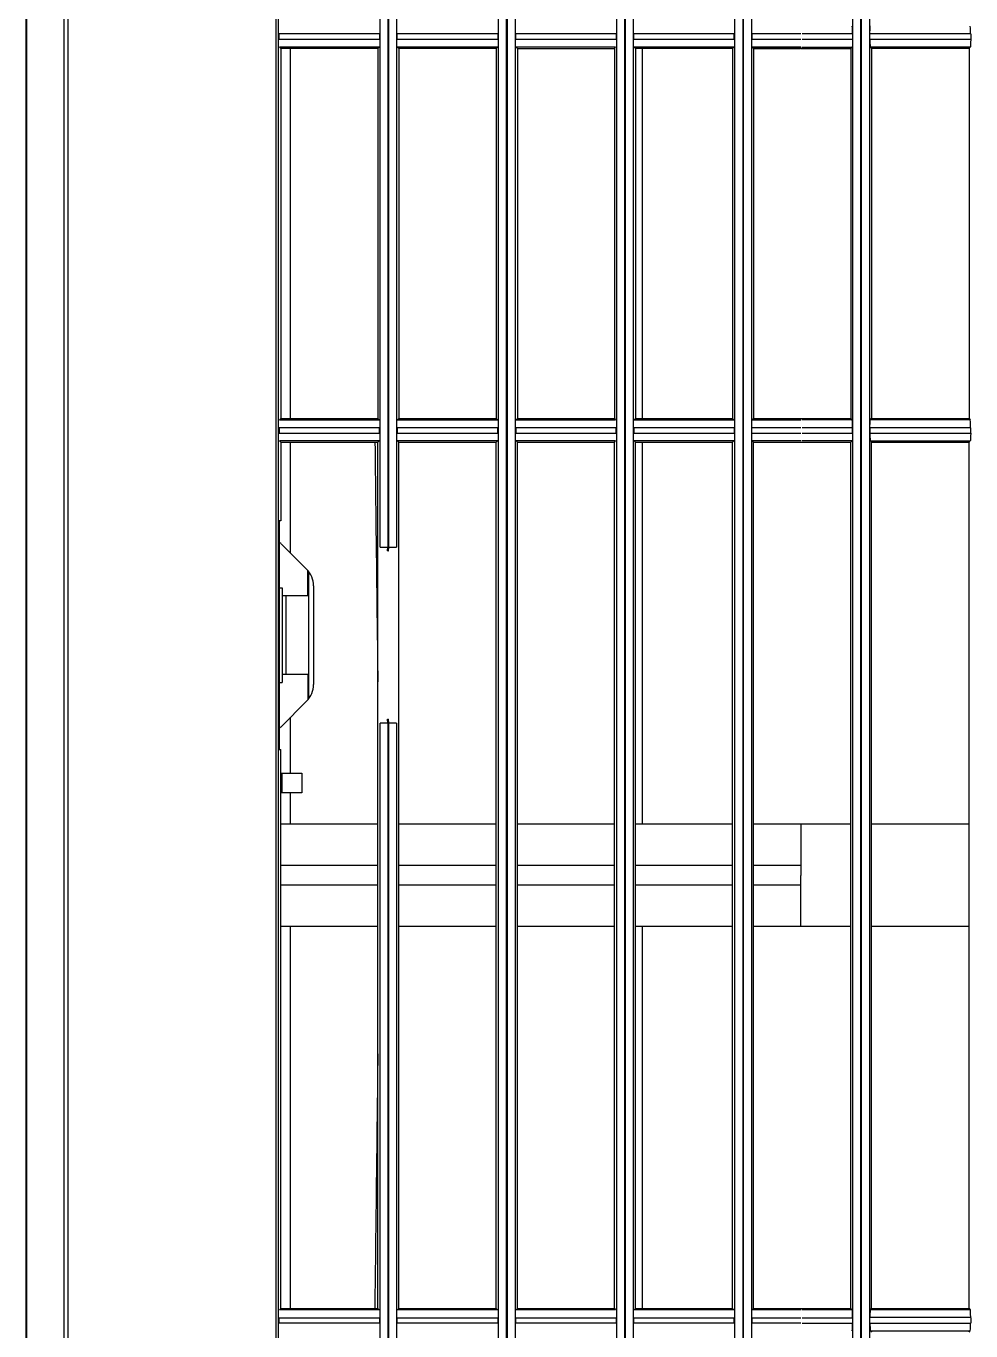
# Model space of a CAD drawing. Header units: centimetres. Extents: x 31 to 22766, y 238 to 3306.
# Drawn here: x 1262.03 to 1274.02, y 1961.11 to 1977.68 of the extents above; entities that cross this region are included whole.
import ezdxf
from ezdxf.xclip import XClip

# ---------------------------------------------------------------- set-up
doc = ezdxf.new("R2010")
doc.units = ezdxf.units.CM
doc.header["$XCLIPFRAME"] = 0
doc.layers.add('00_BORDA_DUVAR', color=8, linetype='Continuous', lineweight=40)

# ---------------------------------------------------------------- blocks, each defined once
blk = doc.blocks.new('DUVAR PLANI')
at = {"layer": '00_BORDA_DUVAR'}
blk.add_lwpolyline([(35540.638, 6762.619), (35540.638, 6592.619), (35585.638, 6592.619), (35585.638, 6582.619), (35540.638, 6582.619), (35540.638, 6422.619)], dxfattribs=at)
blk = doc.blocks.new('fxaq 2.8 kw iç ünite')
at = {"color": 7, "linetype": 'Continuous', "true_color": 0xffffff}
for p, q in [((11534.17, 4110.661), (11465.73, 4110.661)), ((11466.67, 4110.176), (11543.17, 4110.176)), ((11543.17, 4110.133), (11466.67, 4110.133)), ((11531.12, 4107.49), (11468.52, 4107.49)), ((11530.995, 4107.46), (11468.645, 4107.46)), ((11494.136, 4106.174), (11494.136, 4107.449)), ((11494.136, 4107.449), (11494.204, 4107.449)), ((11494.204, 4107.449), (11494.204, 4106.174)), ((11494.304, 4107.444), (11494.32, 4107.428)), ((11494.304, 4106.179), (11494.304, 4107.444)), ((11494.32, 4107.428), (11501.42, 4107.428)), ((11494.32, 4107.428), (11494.32, 4106.195)), ((11494.32, 4107.302), (11499.17, 4107.302)), ((11499.17, 4106.195), (11499.17, 4107.428)), ((11499.695, 4106.195), (11499.695, 4107.428)), ((11499.945, 4106.195), (11499.945, 4107.428)), ((11500.47, 4106.195), (11500.47, 4107.428)), ((11500.47, 4107.302), (11500.87, 4107.302)), ((11500.87, 4107.161), (11500.87, 4107.428)), ((11500.87, 4107.411), (11501.12, 4107.411)), ((11501.12, 4107.428), (11501.12, 4107.161)), ((11501.12, 4107.302), (11501.83, 4107.302)), ((11504.32, 4107.449), (11501.42, 4107.449)), ((11501.42, 4107.449), (11501.42, 4107.428)), ((11501.708, 4107.423), (11502.032, 4107.099)), ((11502.27, 4107.449), (11502.27, 4107.411)), ((11503.47, 4107.411), (11502.27, 4107.411)), ((11502.37, 4107.082), (11502.37, 4107.411)), ((11503.37, 4107.361), (11502.37, 4107.361)), ((11503.37, 4107.082), (11503.37, 4107.411)), ((11503.47, 4107.449), (11503.47, 4107.411)), ((11503.708, 4107.099), (11504.032, 4107.423)), ((11503.911, 4107.302), (11505.32, 4107.302)), ((11504.32, 4107.428), (11504.32, 4107.449)), ((11505.32, 4107.428), (11504.32, 4107.428)), ((11505.336, 4107.444), (11505.32, 4107.428)), ((11505.32, 4107.428), (11505.32, 4106.195)), ((11505.336, 4106.179), (11505.336, 4107.444)), ((11505.504, 4107.449), (11505.436, 4107.449)), ((11505.436, 4107.449), (11505.436, 4106.174)), ((11505.504, 4106.174), (11505.504, 4107.449)), ((11505.604, 4107.444), (11505.62, 4107.428)), ((11505.604, 4107.444), (11505.604, 4106.179)), ((11505.62, 4107.428), (11505.62, 4106.195)), ((11510.32, 4107.428), (11505.62, 4107.428)), ((11505.62, 4107.302), (11510.32, 4107.302)), ((11510.336, 4107.444), (11510.32, 4107.428)), ((11510.32, 4106.195), (11510.32, 4107.428)), ((11510.32, 4107.428), (11510.32, 4107.428)), ((11510.336, 4106.179), (11510.336, 4107.444)), ((11510.436, 4107.449), (11510.436, 4106.174)), ((11510.436, 4107.449), (11510.504, 4107.449)), ((11510.504, 4106.174), (11510.504, 4107.449)), ((11501.12, 4107.161), (11500.87, 4107.161)), ((11502.37, 4107.082), (11502.051, 4107.082)), ((11503.68, 4107.074), (11502.061, 4107.074)), ((11503.496, 4107.011), (11502.245, 4107.011)), ((11503.37, 4107.082), (11503.69, 4107.082)), ((11473.087, 4106.166), (11501.753, 4106.166)), ((11494.204, 4106.174), (11494.136, 4106.174)), ((11494.32, 4106.195), (11494.304, 4106.179)), ((11494.32, 4106.195), (11505.32, 4106.195)), ((11501.753, 4106.066), (11501.753, 4106.166)), ((11503.987, 4106.166), (11503.987, 4106.066)), ((11503.987, 4106.166), (11526.603, 4106.166)), ((11505.32, 4106.195), (11505.336, 4106.179)), ((11505.436, 4106.174), (11505.504, 4106.174)), ((11505.62, 4106.195), (11505.604, 4106.179)), ((11510.32, 4106.195), (11505.62, 4106.195)), ((11510.32, 4106.195), (11510.32, 4106.195)), ((11510.32, 4106.195), (11510.336, 4106.179)), ((11510.504, 4106.174), (11510.436, 4106.174)), ((11473.086, 4106.056), (11501.754, 4106.056)), ((11501.753, 4106.066), (11473.087, 4106.066)), ((11501.753, 4106.066), (11501.802, 4106.071)), ((11501.754, 4106.056), (11501.753, 4106.066)), ((11501.754, 4106.056), (11501.803, 4106.061)), ((11501.754, 4105.956), (11501.754, 4106.056)), ((11501.802, 4106.071), (11501.803, 4106.061)), ((11503.938, 4106.061), (11503.939, 4106.071)), ((11503.938, 4106.061), (11503.986, 4106.056)), ((11503.939, 4106.071), (11503.987, 4106.066)), ((11503.987, 4106.066), (11503.986, 4106.056)), ((11503.986, 4106.056), (11503.986, 4105.956)), ((11503.986, 4106.056), (11526.604, 4106.056)), ((11526.603, 4106.066), (11503.987, 4106.066)), ((11501.754, 4105.956), (11473.086, 4105.956)), ((11494.136, 4104.669), (11494.136, 4105.949)), ((11494.136, 4105.949), (11494.204, 4105.949)), ((11494.204, 4105.949), (11494.204, 4104.669)), ((11494.304, 4105.944), (11494.32, 4105.928)), ((11494.304, 4104.674), (11494.304, 4105.944)), ((11494.32, 4105.928), (11494.32, 4104.69)), ((11494.32, 4105.928), (11505.32, 4105.928)), ((11499.17, 4104.69), (11499.17, 4105.928)), ((11499.695, 4104.69), (11499.695, 4105.928)), ((11499.945, 4104.69), (11499.945, 4105.928)), ((11500.47, 4104.69), (11500.47, 4105.928)), ((11526.604, 4105.956), (11503.986, 4105.956)), ((11505.336, 4105.944), (11505.32, 4105.928)), ((11505.32, 4105.928), (11505.32, 4104.69)), ((11505.336, 4104.674), (11505.336, 4105.944)), ((11505.436, 4105.949), (11505.436, 4104.669)), ((11505.504, 4105.949), (11505.436, 4105.949)), ((11505.504, 4104.669), (11505.504, 4105.949)), ((11505.604, 4105.944), (11505.604, 4104.674)), ((11505.604, 4105.944), (11505.62, 4105.928)), ((11510.32, 4105.928), (11505.62, 4105.928)), ((11505.62, 4105.928), (11505.62, 4104.69)), ((11510.336, 4105.944), (11510.32, 4105.928)), ((11510.32, 4104.69), (11510.32, 4105.928)), ((11510.32, 4105.928), (11510.32, 4105.928)), ((11510.336, 4104.674), (11510.336, 4105.944)), ((11510.436, 4105.949), (11510.504, 4105.949)), ((11510.436, 4105.949), (11510.436, 4104.669)), ((11510.504, 4104.669), (11510.504, 4105.949)), ((11468.645, 4104.661), (11530.995, 4104.661)), ((11494.204, 4104.669), (11494.136, 4104.669)), ((11494.32, 4104.69), (11494.304, 4104.674)), ((11494.32, 4104.69), (11505.32, 4104.69)), ((11505.32, 4104.69), (11505.336, 4104.674)), ((11505.436, 4104.669), (11505.504, 4104.669)), ((11505.62, 4104.69), (11505.604, 4104.674)), ((11510.32, 4104.69), (11505.62, 4104.69)), ((11510.32, 4104.69), (11510.32, 4104.69)), ((11510.32, 4104.69), (11510.336, 4104.674)), ((11510.504, 4104.669), (11510.436, 4104.669)), ((11468.52, 4104.561), (11531.12, 4104.561)), ((11531.12, 4104.551), (11468.52, 4104.551)), ((11530.995, 4104.451), (11468.645, 4104.451)), ((11494.136, 4104.443), (11494.204, 4104.443)), ((11494.136, 4103.17), (11494.136, 4104.443)), ((11494.204, 4104.443), (11494.204, 4103.17)), ((11494.304, 4103.175), (11494.304, 4104.438)), ((11494.304, 4104.438), (11494.32, 4104.422)), ((11494.32, 4104.422), (11494.32, 4103.191)), ((11494.32, 4104.422), (11505.32, 4104.422)), ((11499.17, 4103.191), (11499.17, 4104.422)), ((11499.695, 4103.191), (11499.695, 4104.422)), ((11499.945, 4103.191), (11499.945, 4104.422)), ((11500.47, 4103.191), (11500.47, 4104.422)), ((11505.336, 4104.438), (11505.32, 4104.422)), ((11505.32, 4104.422), (11505.32, 4103.191)), ((11505.336, 4103.175), (11505.336, 4104.438)), ((11505.436, 4104.443), (11505.436, 4103.17)), ((11505.504, 4104.443), (11505.436, 4104.443)), ((11505.504, 4103.17), (11505.504, 4104.443)), ((11505.604, 4104.438), (11505.604, 4103.175)), ((11505.604, 4104.438), (11505.62, 4104.422)), ((11505.62, 4104.422), (11505.62, 4103.191)), ((11510.32, 4104.422), (11505.62, 4104.422)), ((11510.336, 4104.438), (11510.32, 4104.422)), ((11510.32, 4104.422), (11510.32, 4103.191)), ((11510.32, 4104.422), (11510.32, 4104.422)), ((11510.336, 4103.175), (11510.336, 4104.438)), ((11510.436, 4104.443), (11510.504, 4104.443)), ((11510.436, 4104.443), (11510.436, 4103.17)), ((11510.504, 4103.17), (11510.504, 4104.443)), ((11468.645, 4103.161), (11530.995, 4103.161)), ((11494.204, 4103.17), (11494.136, 4103.17)), ((11494.32, 4103.191), (11494.304, 4103.175)), ((11494.32, 4103.191), (11505.32, 4103.191)), ((11505.32, 4103.191), (11505.336, 4103.175)), ((11505.436, 4103.17), (11505.504, 4103.17)), ((11505.62, 4103.191), (11505.604, 4103.175)), ((11510.32, 4103.191), (11505.62, 4103.191)), ((11510.32, 4103.191), (11510.336, 4103.175)), ((11510.32, 4103.191), (11510.32, 4103.191)), ((11510.504, 4103.17), (11510.436, 4103.17)), ((11531.12, 4103.061), (11468.52, 4103.061)), ((11468.52, 4103.051), (11531.12, 4103.051)), ((11530.995, 4102.951), (11468.645, 4102.951)), ((11494.136, 4102.943), (11494.204, 4102.943)), ((11494.136, 4101.668), (11494.136, 4102.943)), ((11494.204, 4102.943), (11494.204, 4101.668)), ((11494.304, 4102.938), (11494.32, 4102.922)), ((11494.304, 4101.673), (11494.304, 4102.938)), ((11494.32, 4102.922), (11505.32, 4102.922)), ((11494.32, 4102.922), (11494.32, 4101.689)), ((11494.32, 4102.835), (11499.17, 4102.835)), ((11499.17, 4101.689), (11499.17, 4102.922)), ((11499.695, 4101.689), (11499.695, 4102.922)), ((11499.945, 4101.689), (11499.945, 4102.922)), ((11500.47, 4101.689), (11500.47, 4102.922)), ((11500.47, 4102.835), (11505.32, 4102.835)), ((11505.336, 4102.938), (11505.32, 4102.922)), ((11505.32, 4102.922), (11505.32, 4101.689)), ((11505.336, 4101.673), (11505.336, 4102.938)), ((11505.504, 4102.943), (11505.436, 4102.943)), ((11505.436, 4102.943), (11505.436, 4101.668)), ((11505.504, 4101.668), (11505.504, 4102.943)), ((11505.604, 4102.938), (11505.62, 4102.922)), ((11505.604, 4102.938), (11505.604, 4101.673)), ((11510.32, 4102.922), (11505.62, 4102.922)), ((11505.62, 4102.922), (11505.62, 4101.689)), ((11505.62, 4102.835), (11510.32, 4102.835)), ((11510.336, 4102.938), (11510.32, 4102.922)), ((11510.32, 4102.922), (11510.32, 4102.922)), ((11510.32, 4101.689), (11510.32, 4102.922)), ((11510.336, 4101.673), (11510.336, 4102.938)), ((11510.436, 4102.943), (11510.436, 4101.668)), ((11510.436, 4102.943), (11510.504, 4102.943)), ((11510.504, 4101.668), (11510.504, 4102.943)), ((11468.645, 4101.661), (11530.995, 4101.661)), ((11494.136, 4101.668), (11494.204, 4101.668)), ((11494.304, 4101.673), (11494.32, 4101.689)), ((11494.32, 4101.689), (11505.32, 4101.689)), ((11505.336, 4101.673), (11505.32, 4101.689)), ((11505.504, 4101.668), (11505.436, 4101.668)), ((11505.604, 4101.673), (11505.62, 4101.689)), ((11510.32, 4101.689), (11505.62, 4101.689)), ((11510.32, 4101.689), (11510.32, 4101.689)), ((11510.336, 4101.673), (11510.32, 4101.689)), ((11510.436, 4101.668), (11510.504, 4101.668)), ((11468.52, 4101.551), (11531.12, 4101.551)), ((11531.02, 4101.561), (11468.62, 4101.561)), ((11530.995, 4101.451), (11468.645, 4101.451)), ((11494.136, 4100.825), (11494.136, 4101.444)), ((11494.204, 4101.444), (11494.136, 4101.444)), ((11494.204, 4101.444), (11494.204, 4100.825)), ((11494.32, 4101.423), (11494.304, 4101.439)), ((11494.304, 4100.825), (11494.304, 4101.439)), ((11494.32, 4101.423), (11505.32, 4101.423)), ((11494.32, 4101.423), (11494.32, 4100.187)), ((11499.17, 4100.187), (11499.17, 4101.423)), ((11499.695, 4100.825), (11499.695, 4101.423)), ((11499.945, 4100.825), (11499.945, 4101.423)), ((11500.47, 4100.187), (11500.47, 4101.423)), ((11505.32, 4101.423), (11505.336, 4101.439)), ((11505.32, 4101.423), (11505.32, 4100.187)), ((11505.336, 4100.825), (11505.336, 4101.439)), ((11505.436, 4101.444), (11505.504, 4101.444)), ((11505.436, 4101.444), (11505.436, 4100.825)), ((11505.504, 4100.825), (11505.504, 4101.444)), ((11505.604, 4101.439), (11505.604, 4100.825)), ((11505.62, 4101.423), (11505.604, 4101.439)), ((11505.62, 4101.423), (11505.62, 4100.187)), ((11510.32, 4101.423), (11505.62, 4101.423)), ((11510.32, 4101.423), (11510.336, 4101.439)), ((11510.32, 4101.423), (11510.32, 4100.83)), ((11510.32, 4100.187), (11510.32, 4101.423)), ((11510.336, 4100.825), (11510.336, 4101.439)), ((11510.504, 4101.444), (11510.436, 4101.444)), ((11510.436, 4101.444), (11510.436, 4100.825)), ((11510.504, 4100.825), (11510.504, 4101.444)), ((11494.204, 4100.807), (11494.204, 4100.166)), ((11494.304, 4100.171), (11494.304, 4100.811)), ((11499.17, 4100.825), (11499.695, 4100.825)), ((11499.695, 4100.825), (11499.82, 4100.825)), ((11500.47, 4100.825), (11499.82, 4100.825)), ((11505.336, 4100.171), (11505.336, 4100.811)), ((11505.436, 4100.807), (11505.436, 4100.166)), ((11510.32, 4100.825), (11510.32, 4100.187)), ((11510.436, 4100.807), (11510.436, 4100.166)), ((11494.204, 4100.166), (11494.136, 4100.166)), ((11494.204, 4100.166), (11494.214, 4100.166)), ((11494.214, 4100.166), (11494.224, 4100.166)), ((11494.224, 4100.166), (11494.233, 4100.166)), ((11494.233, 4100.166), (11494.241, 4100.166)), ((11494.241, 4100.166), (11494.25, 4100.167)), ((11494.25, 4100.167), (11494.258, 4100.167)), ((11494.258, 4100.167), (11494.266, 4100.167)), ((11494.266, 4100.167), (11494.273, 4100.167)), ((11494.273, 4100.167), (11494.28, 4100.168)), ((11494.28, 4100.168), (11494.286, 4100.168)), ((11494.286, 4100.168), (11494.291, 4100.169)), ((11494.291, 4100.169), (11494.295, 4100.169)), ((11494.295, 4100.169), (11494.298, 4100.17)), ((11494.298, 4100.17), (11494.301, 4100.17)), ((11494.301, 4100.17), (11494.303, 4100.17)), ((11494.303, 4100.17), (11494.304, 4100.171)), ((11494.32, 4100.187), (11494.304, 4100.171)), ((11494.32, 4100.187), (11505.32, 4100.187)), ((11505.32, 4100.187), (11505.336, 4100.171)), ((11505.338, 4100.17), (11505.336, 4100.171)), ((11505.339, 4100.17), (11505.338, 4100.17)), ((11505.342, 4100.17), (11505.339, 4100.17)), ((11505.345, 4100.169), (11505.342, 4100.17)), ((11505.35, 4100.169), (11505.345, 4100.169)), ((11505.355, 4100.168), (11505.35, 4100.169)), ((11505.361, 4100.168), (11505.355, 4100.168)), ((11505.367, 4100.167), (11505.361, 4100.168)), ((11505.375, 4100.167), (11505.367, 4100.167)), ((11505.382, 4100.167), (11505.375, 4100.167)), ((11505.391, 4100.167), (11505.382, 4100.167)), ((11505.399, 4100.166), (11505.391, 4100.167)), ((11505.408, 4100.166), (11505.399, 4100.166)), ((11505.417, 4100.166), (11505.408, 4100.166)), ((11505.426, 4100.166), (11505.417, 4100.166)), ((11505.436, 4100.166), (11505.426, 4100.166)), ((11505.436, 4100.166), (11505.504, 4100.166)), ((11505.62, 4100.187), (11505.604, 4100.171)), ((11510.32, 4100.187), (11505.62, 4100.187)), ((11510.32, 4100.187), (11510.336, 4100.171)), ((11510.338, 4100.17), (11510.336, 4100.171)), ((11510.339, 4100.17), (11510.338, 4100.17)), ((11510.342, 4100.17), (11510.339, 4100.17)), ((11510.345, 4100.169), (11510.342, 4100.17)), ((11510.35, 4100.169), (11510.345, 4100.169)), ((11510.355, 4100.168), (11510.35, 4100.169)), ((11510.361, 4100.168), (11510.355, 4100.168)), ((11510.367, 4100.167), (11510.361, 4100.168)), ((11510.375, 4100.167), (11510.367, 4100.167)), ((11510.382, 4100.167), (11510.375, 4100.167)), ((11510.391, 4100.167), (11510.382, 4100.167)), ((11510.399, 4100.166), (11510.391, 4100.167)), ((11510.408, 4100.166), (11510.399, 4100.166)), ((11510.417, 4100.166), (11510.408, 4100.166)), ((11510.426, 4100.166), (11510.417, 4100.166)), ((11510.436, 4100.166), (11510.426, 4100.166)), ((11510.504, 4100.166), (11510.436, 4100.166)), ((11468.52, 4100.061), (11531.12, 4100.061)), ((11468.52, 4100.051), (11531.12, 4100.051)), ((11468.645, 4100.161), (11530.995, 4100.161)), ((11530.995, 4099.951), (11468.645, 4099.951)), ((11494.036, 4099.94), (11494.02, 4099.924)), ((11494.038, 4099.941), (11494.036, 4099.94)), ((11494.039, 4099.941), (11494.038, 4099.941)), ((11494.042, 4099.941), (11494.039, 4099.941)), ((11494.045, 4099.942), (11494.042, 4099.941)), ((11494.05, 4099.942), (11494.045, 4099.942)), ((11494.055, 4099.943), (11494.05, 4099.942)), ((11494.06, 4099.943), (11494.055, 4099.943)), ((11494.067, 4099.944), (11494.06, 4099.943)), ((11494.074, 4099.944), (11494.067, 4099.944)), ((11494.082, 4099.944), (11494.074, 4099.944)), ((11494.091, 4099.944), (11494.082, 4099.944)), ((11494.099, 4099.945), (11494.091, 4099.944)), ((11494.108, 4099.945), (11494.099, 4099.945)), ((11494.117, 4099.945), (11494.108, 4099.945)), ((11494.126, 4099.945), (11494.117, 4099.945)), ((11494.136, 4099.945), (11494.126, 4099.945)), ((11494.136, 4099.945), (11494.204, 4099.945)), ((11494.304, 4099.94), (11494.32, 4099.924)), ((11494.32, 4099.924), (11505.32, 4099.924)), ((11494.32, 4099.924), (11494.32, 4098.687)), ((11499.17, 4098.687), (11499.17, 4099.924)), ((11500.47, 4098.687), (11500.47, 4099.924)), ((11505.336, 4099.94), (11505.32, 4099.924)), ((11505.32, 4099.924), (11505.32, 4098.687)), ((11505.504, 4099.945), (11505.436, 4099.945)), ((11505.504, 4099.945), (11505.514, 4099.945)), ((11505.514, 4099.945), (11505.524, 4099.945)), ((11505.524, 4099.945), (11505.533, 4099.945)), ((11505.533, 4099.945), (11505.541, 4099.945)), ((11505.541, 4099.945), (11505.55, 4099.944)), ((11505.55, 4099.944), (11505.558, 4099.944)), ((11505.558, 4099.944), (11505.566, 4099.944)), ((11505.566, 4099.944), (11505.573, 4099.944)), ((11505.573, 4099.944), (11505.58, 4099.943)), ((11505.58, 4099.943), (11505.586, 4099.943)), ((11505.586, 4099.943), (11505.591, 4099.942)), ((11505.591, 4099.942), (11505.595, 4099.942)), ((11505.595, 4099.942), (11505.599, 4099.941)), ((11505.599, 4099.941), (11505.601, 4099.941)), ((11505.601, 4099.941), (11505.603, 4099.941)), ((11505.603, 4099.941), (11505.604, 4099.94)), ((11505.604, 4099.94), (11505.62, 4099.924)), ((11510.32, 4099.924), (11505.62, 4099.924)), ((11505.62, 4099.924), (11505.62, 4098.687)), ((11510.336, 4099.94), (11510.32, 4099.924)), ((11510.32, 4099.924), (11510.32, 4099.924)), ((11510.32, 4098.688), (11510.32, 4099.924)), ((11510.336, 4099.804), (11510.336, 4099.94)), ((11510.436, 4099.945), (11510.504, 4099.945)), ((11510.504, 4099.945), (11510.514, 4099.945)), ((11510.514, 4099.945), (11510.524, 4099.945)), ((11510.524, 4099.945), (11510.533, 4099.945)), ((11510.533, 4099.945), (11510.541, 4099.945)), ((11510.541, 4099.945), (11510.55, 4099.944)), ((11510.55, 4099.944), (11510.558, 4099.944)), ((11510.558, 4099.944), (11510.566, 4099.944)), ((11510.566, 4099.944), (11510.573, 4099.944)), ((11510.573, 4099.944), (11510.58, 4099.943)), ((11510.58, 4099.943), (11510.586, 4099.943)), ((11510.586, 4099.943), (11510.591, 4099.942)), ((11510.591, 4099.942), (11510.595, 4099.942)), ((11510.595, 4099.942), (11510.599, 4099.941)), ((11510.599, 4099.941), (11510.601, 4099.941)), ((11510.601, 4099.941), (11510.603, 4099.941)), ((11510.603, 4099.941), (11510.604, 4099.94)), ((11510.336, 4099.673), (11510.336, 4099.804)), ((11510.336, 4099.548), (11510.336, 4099.673)), ((11510.336, 4099.425), (11510.336, 4099.548)), ((11510.336, 4099.304), (11510.336, 4099.425)), ((11510.336, 4099.184), (11510.336, 4099.304)), ((11510.336, 4099.062), (11510.336, 4099.184)), ((11510.336, 4098.936), (11510.336, 4099.062)), ((11510.336, 4098.807), (11510.336, 4098.936)), ((11494.02, 4098.687), (11494.037, 4098.671)), ((11494.32, 4098.687), (11494.304, 4098.671)), ((11494.32, 4098.687), (11505.32, 4098.687)), ((11505.32, 4098.687), (11505.337, 4098.671)), ((11505.62, 4098.687), (11505.604, 4098.671)), ((11510.32, 4098.687), (11505.62, 4098.687)), ((11510.32, 4098.688), (11510.337, 4098.671)), ((11510.32, 4098.687), (11510.32, 4098.688)), ((11510.337, 4098.671), (11510.336, 4098.807)), ((11494.204, 4098.666), (11494.136, 4098.666)), ((11494.204, 4098.666), (11494.214, 4098.666)), ((11494.214, 4098.666), (11494.224, 4098.666)), ((11494.224, 4098.666), (11494.233, 4098.667)), ((11494.233, 4098.667), (11494.241, 4098.667)), ((11494.241, 4098.667), (11494.25, 4098.667)), ((11494.25, 4098.667), (11494.258, 4098.667)), ((11494.258, 4098.667), (11494.266, 4098.667)), ((11494.266, 4098.667), (11494.273, 4098.668)), ((11494.273, 4098.668), (11494.28, 4098.668)), ((11494.28, 4098.668), (11494.286, 4098.669)), ((11494.286, 4098.669), (11494.291, 4098.669)), ((11494.291, 4098.669), (11494.295, 4098.669)), ((11494.295, 4098.669), (11494.298, 4098.67)), ((11494.298, 4098.67), (11494.301, 4098.67)), ((11494.301, 4098.67), (11494.303, 4098.671)), ((11494.303, 4098.671), (11494.304, 4098.671)), ((11505.338, 4098.671), (11505.337, 4098.671)), ((11505.34, 4098.67), (11505.338, 4098.671)), ((11505.342, 4098.67), (11505.34, 4098.67)), ((11505.346, 4098.669), (11505.342, 4098.67)), ((11505.35, 4098.669), (11505.346, 4098.669)), ((11505.355, 4098.669), (11505.35, 4098.669)), ((11505.361, 4098.668), (11505.355, 4098.669)), ((11505.367, 4098.668), (11505.361, 4098.668)), ((11505.375, 4098.667), (11505.367, 4098.668)), ((11505.383, 4098.667), (11505.375, 4098.667)), ((11505.391, 4098.667), (11505.383, 4098.667)), ((11505.399, 4098.667), (11505.391, 4098.667)), ((11505.408, 4098.667), (11505.399, 4098.667)), ((11505.417, 4098.666), (11505.408, 4098.667)), ((11505.426, 4098.666), (11505.417, 4098.666)), ((11505.436, 4098.666), (11505.426, 4098.666)), ((11505.436, 4098.666), (11505.504, 4098.666)), ((11510.338, 4098.671), (11510.337, 4098.671)), ((11510.34, 4098.67), (11510.338, 4098.671)), ((11510.342, 4098.67), (11510.34, 4098.67)), ((11510.346, 4098.669), (11510.342, 4098.67)), ((11510.35, 4098.669), (11510.346, 4098.669)), ((11510.355, 4098.669), (11510.35, 4098.669)), ((11510.361, 4098.668), (11510.355, 4098.669)), ((11510.367, 4098.668), (11510.361, 4098.668)), ((11510.375, 4098.667), (11510.367, 4098.668)), ((11510.383, 4098.667), (11510.375, 4098.667)), ((11510.391, 4098.667), (11510.383, 4098.667)), ((11510.399, 4098.667), (11510.391, 4098.667)), ((11510.408, 4098.667), (11510.399, 4098.667)), ((11510.417, 4098.666), (11510.408, 4098.667)), ((11510.426, 4098.666), (11510.417, 4098.666)), ((11510.436, 4098.666), (11510.426, 4098.666)), ((11510.504, 4098.666), (11510.436, 4098.666))]:
    blk.add_line(p, q, dxfattribs=at)
for centre, radius, start, end in [((11501.92, 4107.636), 0.3, 218.3911, 225), ((11503.82, 4107.636), 0.3, 315, 321.6089), ((11502.245, 4107.311), 0.3, 225, 270), ((11503.496, 4107.311), 0.3, 270, 315), ((11276.071, -14188.464), 18295.999, 89.306388, 89.316513), ((11720.487, -13901.177), 18008.694, 90.684582, 90.694257), ((50571.598, 4102.974), 39077.462, 180.003178, 180.004118), ((-27571.957, 4102.974), 39077.461, 359.995882, 359.996822), ((-28083.999, 4103.059), 39589.604, 359.99582, 359.996746), ((51100.732, 4103.059), 39590.396, 180.003254, 180.00418), ((-27566.974, 4102.974), 39077.478, 359.995882, 359.996822), ((11494.122, 4100.881), 0.715, 263.1416, 271.1645), ((11505.519, 4100.881), 0.715, 268.8355, 276.8584), ((11510.519, 4100.881), 0.715, 268.8355, 276.8584), ((47111.12, 4102.858), 35617.083, 180.004693, 180.006734), ((55793.551, 4103.654), 44299.415, 180.004797, 180.006451), ((-25301.183, 4102.918), 36795.388, 359.99338, 359.995371), ((11494.218, 4099.233), 0.713, 83.0934, 91.1383), ((-24253.752, 4102.871), 35748.056, 359.993269, 359.995303), ((11505.422, 4099.233), 0.713, 88.8617, 96.9066), ((47253.393, 4102.871), 35748.056, 180.004697, 180.006731), ((48300.824, 4102.918), 36795.388, 180.004629, 180.00662), ((-32793.938, 4103.654), 44299.442, 359.993549, 359.995203), ((-24111.479, 4102.858), 35617.083, 359.993266, 359.995307), ((11510.422, 4099.233), 0.713, 88.8617, 96.9066), ((48305.807, 4102.918), 36795.37, 180.004629, 180.00662), ((-32788.916, 4103.654), 44299.42, 359.993549, 359.995203), ((11494.122, 4099.381), 0.714, 263.1269, 271.1512), ((11505.519, 4099.381), 0.714, 268.8488, 276.8731), ((11510.519, 4099.381), 0.714, 268.8488, 276.8731)]:
    blk.add_arc(centre, radius, start, end, dxfattribs=at)
blk = doc.blocks.new('G$CCD2FF134')
at = {"rotation": 90}
blk.add_blockref('fxaq 2.8 kw iç ünite', (1665.661, -11804.95), dxfattribs=at)

msp = doc.modelspace()

# ---------------------------------------------------------------- block references
ref = msp.add_blockref('G$CCD2FF134', (3707.025, 2272.025))
XClip(ref).set_block_clipping_path([(-3470.0000000001, -1889.9999999982), (349.9999999999, 300.0000000019)])
msp.add_blockref('DUVAR PLANI', (-34278.613, -4520.594))

doc.saveas('drawing.dxf')
